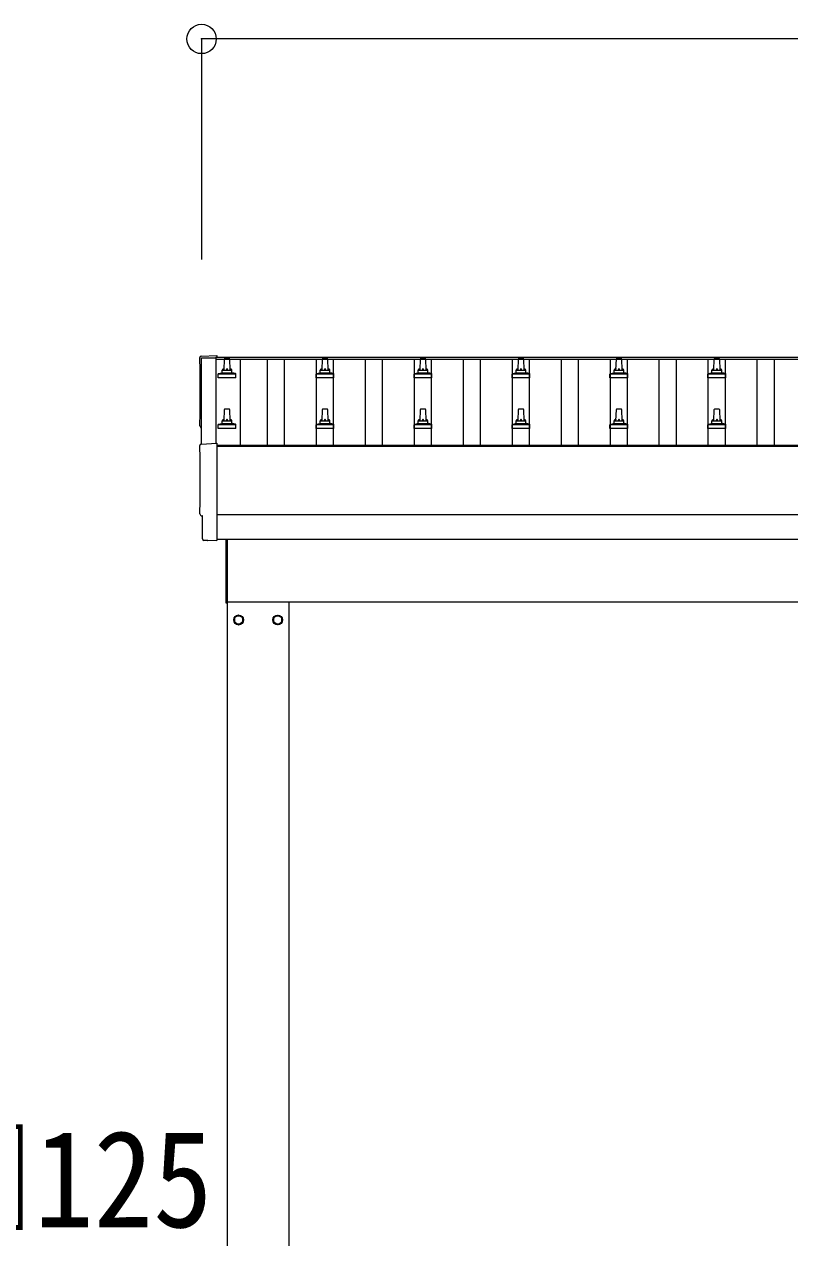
# Model space of a CAD drawing. Units: millimetres at full size, sheet at 1:60; details may follow other scales. Extents: x -16864 to 16864, y -11640 to 11640.
# Drawn here: x -11384 to -9821, y -5358 to -2881 of the extents above; entities that cross this region are included whole.
import ezdxf
from ezdxf.enums import TextEntityAlignment as Align

# ---------------------------------------------------------------- set-up
doc = ezdxf.new("R2010")
doc.units = ezdxf.units.MM
doc.header["$LTSCALE"] = 60
doc.header["$PDMODE"] = 32
doc.header["$PDSIZE"] = 60
for name, color, linetype, lineweight in [('0-2_TEXT1', 4, 'Continuous', 9), ('0-5_ELV2', 5, 'Continuous', 5), ('0-8_TABLE1', 6, 'Continuous', 9)]:
    doc.layers.add(name, color=color, linetype=linetype, lineweight=lineweight)
doc.styles.add('ＭＳ ゴシック', font='')
doc.styles.get('ＭＳ ゴシック').set_extended_font_data('MS Gothic')

msp = doc.modelspace()

# ---------------------------------------------------------------- linework, layer by layer
at = {"layer": '0-2_TEXT1'}
for p, q in [((-10992.98, -3560.88), (-10992.98, -3736.36)), ((-10992.98, -3560.88), (-6146.98, -3560.88)), ((-10992.98, -3564.46), (-6146.98, -3564.46)), ((-11022.55, -3737.91), (-10990.98, -3736.26)), ((-10990.98, -3736.26), (-10990.98, -3935.11)), ((-10990.98, -3740.49), (-6148.98, -3740.49)), ((-10990.98, -3742.38), (-6148.98, -3742.38)), ((-6148.98, -3882.26), (-10990.98, -3882.26)), ((-11010.62, -3935.11), (-11017.53, -3934.75)), ((-10990.98, -3932.09), (-6148.98, -3932.09)), ((-10971.98, -4062.49), (-10971.98, -3932.19)), ((-10969.98, -3932.19), (-10969.98, -4062.49)), ((-10969.98, -4062.49), (-10971.98, -4062.49)), ((-10969.98, -4059.99), (-6273.98, -4059.99)), ((-10968.98, -7059.99), (-10968.98, -4059.99)), ((-10843.98, -4059.99), (-10843.98, -7059.99)), ((-10937.89, -4096.74), (-10937.99, -4096.74)), ((-10937.89, -4097.24), (-10937.99, -4097.24)), ((-10875.08, -4096.74), (-10874.98, -4096.74)), ((-10875.08, -4097.24), (-10874.98, -4097.24))]:
    msp.add_line(p, q, dxfattribs=at)
for points in [[(-11022.55, -3558.48), (-10990.98, -3556.82), (-10990.98, -3560.88)], [(-11021.98, -3737.88), (-11021.98, -3561.84), (-10992.98, -3561.84)], [(-11020.37, -3931.76), (-11020.37, -3884.73), (-11020.97, -3884.73)], [(-11009.87, -3934.84), (-11009.21, -3934.21), (-10990.98, -3935.12)]]:
    msp.add_lwpolyline(points, dxfattribs=at)
for points in [[(-10946.48, -4087.18), (-10954.98, -4092.08), (-10954.98, -4101.9), (-10946.48, -4106.8), (-10937.98, -4101.9), (-10937.98, -4092.08)], [(-10866.48, -4087.18), (-10857.98, -4092.08), (-10857.98, -4101.9), (-10866.48, -4106.8), (-10874.98, -4101.9), (-10874.98, -4092.08)]]:
    msp.add_lwpolyline(points, close=True, dxfattribs=at)
for centre, radius in [((-10946.48, -4096.99), 10), ((-10866.48, -4096.99), 10), ((-10946.48, -4096.99), 8.5), ((-10866.48, -4096.99), 8.5)]:
    msp.add_circle(centre, radius, dxfattribs=at)
for centre, start, end in [((-10946.48, -4096.99), 171.25399, 188.74601), ((-10946.48, -4096.99), 111.25399, 128.74601), ((-10946.48, -4096.99), 231.25399, 248.74601), ((-10946.48, -4096.99), 51.25399, 68.74601), ((-10946.48, -4096.99), 291.25399, 308.74601), ((-10946.48, -4096.99), 1.66581, 8.74601), ((-10946.48, -4096.99), 351.25399, 358.33419), ((-10866.48, -4096.99), 171.25399, 178.33419), ((-10866.48, -4096.99), 181.66581, 188.74601), ((-10866.48, -4096.99), 111.25399, 128.74601), ((-10866.48, -4096.99), 231.25399, 248.74601), ((-10866.48, -4096.99), 51.25399, 68.74601), ((-10866.48, -4096.99), 291.25399, 308.74601), ((-10866.48, -4096.99), 351.25399, 8.74601)]:
    msp.add_arc(centre, 8.6, start, end, dxfattribs=at)
for centre, major_axis, ratio, start_param, end_param in [((-11022.4, -3561.47), (-3, 0), 0.99863, 4.7647489, 6.2979817), ((-15788.26, -3631.9), (4763.38, 0), 0.99863, 6.2686928, 6.2979817), ((-11020.97, -3700.9), (-4.41, 0), 0.99863, 6.2686928, 7.6252171), ((-11022.4, -3740.91), (-3, 0), 0.99863, 4.7647489, 6.2979817), ((-15788.26, -3811.33), (4763.38, 0), 0.99863, 6.2686928, 6.2979817), ((-11020.97, -3880.33), (-4.41, 0), 0.99863, 6.2686928, 7.8539816), ((-11017.37, -3931.75), (-2.18, -2.07), 0.9974, 5.5252311, 7.0411395), ((-11010.56, -3934.11), (-0.727, -0.69), 0.9974, 0.7579542, 1.5707963)]:
    msp.add_ellipse(centre, major_axis=major_axis, ratio=ratio, start_param=start_param, end_param=end_param, dxfattribs=at)
at = {"layer": '0-5_ELV2'}
for p, q in [((-10975.98, -3587.4), (-10975.26, -3563.87)), ((-10974.26, -3562.9), (-10965.71, -3562.9)), ((-10964.71, -3563.87), (-10963.98, -3587.4)), ((-10775.98, -3587.4), (-10775.26, -3563.87)), ((-10774.26, -3562.9), (-10765.71, -3562.9)), ((-10764.71, -3563.87), (-10763.98, -3587.4)), ((-10575.98, -3587.4), (-10575.26, -3563.87)), ((-10574.26, -3562.9), (-10565.71, -3562.9)), ((-10564.71, -3563.87), (-10563.98, -3587.4)), ((-10375.98, -3587.4), (-10375.26, -3563.87)), ((-10374.26, -3562.9), (-10365.71, -3562.9)), ((-10364.71, -3563.87), (-10363.98, -3587.4)), ((-10175.98, -3587.4), (-10175.26, -3563.87)), ((-10174.26, -3562.9), (-10165.71, -3562.9)), ((-10164.71, -3563.87), (-10163.98, -3587.4)), ((-9975.98, -3587.4), (-9975.26, -3563.87)), ((-9974.26, -3562.9), (-9965.71, -3562.9)), ((-9964.71, -3563.87), (-9963.98, -3587.4)), ((-10980.37, -3592.4), (-10959.6, -3592.4)), ((-10979.98, -3591.61), (-10979.98, -3587.4)), ((-10978.98, -3587.4), (-10960.98, -3587.4)), ((-10959.98, -3591.61), (-10959.98, -3587.4)), ((-10780.37, -3592.4), (-10759.6, -3592.4)), ((-10779.98, -3591.61), (-10779.98, -3587.4)), ((-10778.98, -3587.4), (-10760.98, -3587.4)), ((-10759.98, -3591.61), (-10759.98, -3587.4)), ((-10580.37, -3592.4), (-10559.6, -3592.4)), ((-10579.98, -3591.61), (-10579.98, -3587.4)), ((-10578.98, -3587.4), (-10560.98, -3587.4)), ((-10559.98, -3591.61), (-10559.98, -3587.4)), ((-10380.37, -3592.4), (-10359.6, -3592.4)), ((-10379.98, -3591.61), (-10379.98, -3587.4)), ((-10378.98, -3587.4), (-10360.98, -3587.4)), ((-10359.98, -3591.61), (-10359.98, -3587.4)), ((-10180.37, -3592.4), (-10159.6, -3592.4)), ((-10179.98, -3591.61), (-10179.98, -3587.4)), ((-10178.98, -3587.4), (-10160.98, -3587.4)), ((-10159.98, -3591.61), (-10159.98, -3587.4)), ((-9980.37, -3592.4), (-9959.6, -3592.4)), ((-9979.98, -3591.61), (-9979.98, -3587.4)), ((-9978.98, -3587.4), (-9960.98, -3587.4)), ((-9959.98, -3591.61), (-9959.98, -3587.4)), ((-10988.23, -3602.9), (-10988.23, -3595.18)), ((-10951.73, -3602.9), (-10988.23, -3602.9)), ((-10987.85, -3594.4), (-10952.12, -3594.4)), ((-10987.47, -3594.21), (-10980.75, -3592.58)), ((-10952.5, -3594.21), (-10959.22, -3592.58)), ((-10951.73, -3602.9), (-10951.73, -3595.18)), ((-10788.23, -3602.9), (-10788.23, -3595.18)), ((-10751.73, -3602.9), (-10788.23, -3602.9)), ((-10787.85, -3594.4), (-10752.12, -3594.4)), ((-10787.47, -3594.21), (-10780.75, -3592.58)), ((-10752.5, -3594.21), (-10759.22, -3592.58)), ((-10751.73, -3602.9), (-10751.73, -3595.18)), ((-10588.23, -3602.9), (-10588.23, -3595.18)), ((-10551.73, -3602.9), (-10588.23, -3602.9)), ((-10587.85, -3594.4), (-10552.12, -3594.4)), ((-10587.47, -3594.21), (-10580.75, -3592.58)), ((-10552.5, -3594.21), (-10559.22, -3592.58)), ((-10551.73, -3602.9), (-10551.73, -3595.18)), ((-10388.23, -3602.9), (-10388.23, -3595.18)), ((-10351.73, -3602.9), (-10388.23, -3602.9)), ((-10387.85, -3594.4), (-10352.12, -3594.4)), ((-10387.47, -3594.21), (-10380.75, -3592.58)), ((-10352.5, -3594.21), (-10359.22, -3592.58)), ((-10351.73, -3602.9), (-10351.73, -3595.18)), ((-10188.23, -3602.9), (-10188.23, -3595.18)), ((-10151.73, -3602.9), (-10188.23, -3602.9)), ((-10187.85, -3594.4), (-10152.12, -3594.4)), ((-10187.47, -3594.21), (-10180.75, -3592.58)), ((-10152.5, -3594.21), (-10159.22, -3592.58)), ((-10151.73, -3602.9), (-10151.73, -3595.18)), ((-9988.23, -3602.9), (-9988.23, -3595.18)), ((-9951.73, -3602.9), (-9988.23, -3602.9)), ((-9987.85, -3594.4), (-9952.12, -3594.4)), ((-9987.47, -3594.21), (-9980.75, -3592.58)), ((-9952.5, -3594.21), (-9959.22, -3592.58)), ((-9951.73, -3602.9), (-9951.73, -3595.18)), ((-10974.26, -3666.23), (-10965.71, -3666.23)), ((-10774.26, -3666.23), (-10765.71, -3666.23)), ((-10574.26, -3666.23), (-10565.71, -3666.23)), ((-10374.26, -3666.23), (-10365.71, -3666.23)), ((-10174.26, -3666.23), (-10165.71, -3666.23)), ((-9974.26, -3666.23), (-9965.71, -3666.23)), ((-10979.98, -3694.94), (-10979.98, -3690.73)), ((-10978.98, -3690.73), (-10960.98, -3690.73)), ((-10975.98, -3690.73), (-10975.26, -3667.2)), ((-10964.71, -3667.2), (-10963.98, -3690.73)), ((-10959.98, -3694.94), (-10959.98, -3690.73)), ((-10779.98, -3694.94), (-10779.98, -3690.73)), ((-10778.98, -3690.73), (-10760.98, -3690.73)), ((-10775.98, -3690.73), (-10775.26, -3667.2)), ((-10764.71, -3667.2), (-10763.98, -3690.73)), ((-10759.98, -3694.94), (-10759.98, -3690.73)), ((-10579.98, -3694.94), (-10579.98, -3690.73)), ((-10578.98, -3690.73), (-10560.98, -3690.73)), ((-10575.98, -3690.73), (-10575.26, -3667.2)), ((-10564.71, -3667.2), (-10563.98, -3690.73)), ((-10559.98, -3694.94), (-10559.98, -3690.73)), ((-10379.98, -3694.94), (-10379.98, -3690.73)), ((-10378.98, -3690.73), (-10360.98, -3690.73)), ((-10375.98, -3690.73), (-10375.26, -3667.2)), ((-10364.71, -3667.2), (-10363.98, -3690.73)), ((-10359.98, -3694.94), (-10359.98, -3690.73)), ((-10179.98, -3694.94), (-10179.98, -3690.73)), ((-10178.98, -3690.73), (-10160.98, -3690.73)), ((-10175.98, -3690.73), (-10175.26, -3667.2)), ((-10164.71, -3667.2), (-10163.98, -3690.73)), ((-10159.98, -3694.94), (-10159.98, -3690.73)), ((-9979.98, -3694.94), (-9979.98, -3690.73)), ((-9978.98, -3690.73), (-9960.98, -3690.73)), ((-9975.98, -3690.73), (-9975.26, -3667.2)), ((-9964.71, -3667.2), (-9963.98, -3690.73)), ((-9959.98, -3694.94), (-9959.98, -3690.73)), ((-10988.23, -3706.23), (-10988.23, -3698.52)), ((-10951.73, -3706.23), (-10988.23, -3706.23)), ((-10987.85, -3697.73), (-10952.12, -3697.73)), ((-10987.47, -3697.54), (-10980.75, -3695.91)), ((-10980.37, -3695.73), (-10959.6, -3695.73)), ((-10952.5, -3697.54), (-10959.22, -3695.91)), ((-10951.73, -3706.23), (-10951.73, -3698.52)), ((-10788.23, -3706.23), (-10788.23, -3698.52)), ((-10751.73, -3706.23), (-10788.23, -3706.23)), ((-10787.85, -3697.73), (-10752.12, -3697.73)), ((-10787.47, -3697.54), (-10780.75, -3695.91)), ((-10780.37, -3695.73), (-10759.6, -3695.73)), ((-10752.5, -3697.54), (-10759.22, -3695.91)), ((-10751.73, -3706.23), (-10751.73, -3698.52)), ((-10588.23, -3706.23), (-10588.23, -3698.52)), ((-10551.73, -3706.23), (-10588.23, -3706.23)), ((-10587.85, -3697.73), (-10552.12, -3697.73)), ((-10587.47, -3697.54), (-10580.75, -3695.91)), ((-10580.37, -3695.73), (-10559.6, -3695.73)), ((-10552.5, -3697.54), (-10559.22, -3695.91)), ((-10551.73, -3706.23), (-10551.73, -3698.52)), ((-10388.23, -3706.23), (-10388.23, -3698.52)), ((-10351.73, -3706.23), (-10388.23, -3706.23)), ((-10387.85, -3697.73), (-10352.12, -3697.73)), ((-10387.47, -3697.54), (-10380.75, -3695.91)), ((-10380.37, -3695.73), (-10359.6, -3695.73)), ((-10352.5, -3697.54), (-10359.22, -3695.91)), ((-10351.73, -3706.23), (-10351.73, -3698.52)), ((-10188.23, -3706.23), (-10188.23, -3698.52)), ((-10151.73, -3706.23), (-10188.23, -3706.23)), ((-10187.85, -3697.73), (-10152.12, -3697.73)), ((-10187.47, -3697.54), (-10180.75, -3695.91)), ((-10180.37, -3695.73), (-10159.6, -3695.73)), ((-10152.5, -3697.54), (-10159.22, -3695.91)), ((-10151.73, -3706.23), (-10151.73, -3698.52)), ((-9988.23, -3706.23), (-9988.23, -3698.52)), ((-9951.73, -3706.23), (-9988.23, -3706.23)), ((-9987.85, -3697.73), (-9952.12, -3697.73)), ((-9987.47, -3697.54), (-9980.75, -3695.91)), ((-9980.37, -3695.73), (-9959.6, -3695.73)), ((-9952.5, -3697.54), (-9959.22, -3695.91)), ((-9951.73, -3706.23), (-9951.73, -3698.52))]:
    msp.add_line(p, q, dxfattribs=at)
at = {"layer": '0-5_ELV2', "color": 4, "lineweight": 9}
for p, q in [((-10943.48, -3564.46), (-10943.48, -3740.49)), ((-10887.48, -3740.49), (-10887.48, -3564.46)), ((-10852.48, -3740.49), (-10852.48, -3564.46)), ((-10787.48, -3740.49), (-10787.48, -3564.46)), ((-10752.48, -3740.49), (-10752.48, -3564.46)), ((-10687.48, -3740.49), (-10687.48, -3564.46)), ((-10652.48, -3740.49), (-10652.48, -3564.46)), ((-10587.48, -3740.49), (-10587.48, -3564.46)), ((-10552.48, -3740.49), (-10552.48, -3564.46)), ((-10487.48, -3740.49), (-10487.48, -3564.46)), ((-10452.48, -3740.49), (-10452.48, -3564.46)), ((-10387.48, -3740.49), (-10387.48, -3564.46)), ((-10352.48, -3740.49), (-10352.48, -3564.46)), ((-10287.48, -3740.49), (-10287.48, -3564.46)), ((-10252.48, -3740.49), (-10252.48, -3564.46)), ((-10187.48, -3740.49), (-10187.48, -3564.46)), ((-10152.48, -3740.49), (-10152.48, -3564.46)), ((-10087.48, -3740.49), (-10087.48, -3564.46)), ((-10052.48, -3740.49), (-10052.48, -3564.46)), ((-9987.48, -3740.49), (-9987.48, -3564.46)), ((-9952.48, -3740.49), (-9952.48, -3564.46)), ((-9887.48, -3740.49), (-9887.48, -3564.46)), ((-9852.48, -3740.49), (-9852.48, -3564.46))]:
    msp.add_line(p, q, dxfattribs=at)
at = {"layer": '0-5_ELV2'}
for centre, radius, start, end in [((-10974.26, -3563.9), 1, 90, 178.60509), ((-10965.71, -3563.9), 1, 1.39491, 90), ((-10774.26, -3563.9), 1, 90, 178.60509), ((-10765.71, -3563.9), 1, 1.39491, 90), ((-10574.26, -3563.9), 1, 90, 178.60509), ((-10565.71, -3563.9), 1, 1.39491, 90), ((-10374.26, -3563.9), 1, 90, 178.60509), ((-10365.71, -3563.9), 1, 1.39491, 90), ((-10174.26, -3563.9), 1, 90, 178.60509), ((-10165.71, -3563.9), 1, 1.39491, 90), ((-9974.26, -3563.9), 1, 90, 178.60509), ((-9965.71, -3563.9), 1, 1.39491, 90), ((-10980.98, -3591.61), 1, 283.62699, 0), ((-10975.9, -3588.03), 4.13, 90, 171.17633), ((-10978.98, -3588.4), 1, 90, 180), ((-10966.65, -3587.4), 4.83, 133.60282, 180), ((-10973.32, -3587.4), 4.83, 0, 46.39718), ((-10964.07, -3588.03), 4.13, 8.82367, 90), ((-10960.98, -3588.4), 1, 0, 90), ((-10958.98, -3591.61), 1, 180, 256.37301), ((-10780.98, -3591.61), 1, 283.62699, 0), ((-10775.9, -3588.03), 4.13, 90, 171.17633), ((-10778.98, -3588.4), 1, 90, 180), ((-10766.65, -3587.4), 4.83, 133.60282, 180), ((-10773.32, -3587.4), 4.83, 0, 46.39718), ((-10764.07, -3588.03), 4.13, 8.82367, 90), ((-10760.98, -3588.4), 1, 0, 90), ((-10758.98, -3591.61), 1, 180, 256.37301), ((-10580.98, -3591.61), 1, 283.62699, 0), ((-10575.9, -3588.03), 4.13, 90, 171.17633), ((-10578.98, -3588.4), 1, 90, 180), ((-10566.65, -3587.4), 4.83, 133.60282, 180), ((-10573.32, -3587.4), 4.83, 0, 46.39718), ((-10564.07, -3588.03), 4.13, 8.82367, 90), ((-10560.98, -3588.4), 1, 0, 90), ((-10558.98, -3591.61), 1, 180, 256.37301), ((-10380.98, -3591.61), 1, 283.62699, 0), ((-10375.9, -3588.03), 4.13, 90, 171.17633), ((-10378.98, -3588.4), 1, 90, 180), ((-10366.65, -3587.4), 4.83, 133.60282, 180), ((-10373.32, -3587.4), 4.83, 0, 46.39718), ((-10364.07, -3588.03), 4.13, 8.82367, 90), ((-10360.98, -3588.4), 1, 0, 90), ((-10358.98, -3591.61), 1, 180, 256.37301), ((-10180.98, -3591.61), 1, 283.62699, 0), ((-10175.9, -3588.03), 4.13, 90, 171.17633), ((-10178.98, -3588.4), 1, 90, 180), ((-10166.65, -3587.4), 4.83, 133.60282, 180), ((-10173.32, -3587.4), 4.83, 0, 46.39718), ((-10164.07, -3588.03), 4.13, 8.82367, 90), ((-10160.98, -3588.4), 1, 0, 90), ((-10158.98, -3591.61), 1, 180, 256.37301), ((-9980.98, -3591.61), 1, 283.62699, 0), ((-9975.9, -3588.03), 4.13, 90, 171.17633), ((-9978.98, -3588.4), 1, 90, 180), ((-9966.65, -3587.4), 4.83, 133.60282, 180), ((-9973.32, -3587.4), 4.83, 0, 46.39718), ((-9964.07, -3588.03), 4.13, 8.82367, 90), ((-9960.98, -3588.4), 1, 0, 90), ((-9958.98, -3591.61), 1, 180, 256.37301), ((-10987.23, -3595.18), 1, 103.62699, 180), ((-10952.73, -3595.18), 1, 0, 76.37301), ((-10787.23, -3595.18), 1, 103.62699, 180), ((-10752.73, -3595.18), 1, 0, 76.37301), ((-10587.23, -3595.18), 1, 103.62699, 180), ((-10552.73, -3595.18), 1, 0, 76.37301), ((-10387.23, -3595.18), 1, 103.62699, 180), ((-10352.73, -3595.18), 1, 0, 76.37301), ((-10187.23, -3595.18), 1, 103.62699, 180), ((-10152.73, -3595.18), 1, 0, 76.37301), ((-9987.23, -3595.18), 1, 103.62699, 180), ((-9952.73, -3595.18), 1, 0, 76.37301), ((-10974.26, -3667.23), 1, 90, 178.60509), ((-10965.71, -3667.23), 1, 1.39491, 90), ((-10774.26, -3667.23), 1, 90, 178.60509), ((-10765.71, -3667.23), 1, 1.39491, 90), ((-10574.26, -3667.23), 1, 90, 178.60509), ((-10565.71, -3667.23), 1, 1.39491, 90), ((-10374.26, -3667.23), 1, 90, 178.60509), ((-10365.71, -3667.23), 1, 1.39491, 90), ((-10174.26, -3667.23), 1, 90, 178.60509), ((-10165.71, -3667.23), 1, 1.39491, 90), ((-9974.26, -3667.23), 1, 90, 178.60509), ((-9965.71, -3667.23), 1, 1.39491, 90), ((-10975.9, -3691.36), 4.13, 90, 171.17633), ((-10978.98, -3691.73), 1, 90, 180), ((-10966.65, -3690.73), 4.83, 133.60282, 180), ((-10973.32, -3690.73), 4.83, 0, 46.39718), ((-10964.07, -3691.36), 4.13, 8.82367, 90), ((-10960.98, -3691.73), 1, 0, 90), ((-10775.9, -3691.36), 4.13, 90, 171.17633), ((-10778.98, -3691.73), 1, 90, 180), ((-10766.65, -3690.73), 4.83, 133.60282, 180), ((-10773.32, -3690.73), 4.83, 0, 46.39718), ((-10764.07, -3691.36), 4.13, 8.82367, 90), ((-10760.98, -3691.73), 1, 0, 90), ((-10575.9, -3691.36), 4.13, 90, 171.17633), ((-10578.98, -3691.73), 1, 90, 180), ((-10566.65, -3690.73), 4.83, 133.60282, 180), ((-10573.32, -3690.73), 4.83, 0, 46.39718), ((-10564.07, -3691.36), 4.13, 8.82367, 90), ((-10560.98, -3691.73), 1, 0, 90), ((-10375.9, -3691.36), 4.13, 90, 171.17633), ((-10378.98, -3691.73), 1, 90, 180), ((-10366.65, -3690.73), 4.83, 133.60282, 180), ((-10373.32, -3690.73), 4.83, 0, 46.39718), ((-10364.07, -3691.36), 4.13, 8.82367, 90), ((-10360.98, -3691.73), 1, 0, 90), ((-10175.9, -3691.36), 4.13, 90, 171.17633), ((-10178.98, -3691.73), 1, 90, 180), ((-10166.65, -3690.73), 4.83, 133.60282, 180), ((-10173.32, -3690.73), 4.83, 0, 46.39718), ((-10164.07, -3691.36), 4.13, 8.82367, 90), ((-10160.98, -3691.73), 1, 0, 90), ((-9975.9, -3691.36), 4.13, 90, 171.17633), ((-9978.98, -3691.73), 1, 90, 180), ((-9966.65, -3690.73), 4.83, 133.60282, 180), ((-9973.32, -3690.73), 4.83, 0, 46.39718), ((-9964.07, -3691.36), 4.13, 8.82367, 90), ((-9960.98, -3691.73), 1, 0, 90), ((-10987.23, -3698.52), 1, 103.62699, 180), ((-10980.98, -3694.94), 1, 283.62699, 0), ((-10958.98, -3694.94), 1, 180, 256.37301), ((-10952.73, -3698.52), 1, 0, 76.37301), ((-10787.23, -3698.52), 1, 103.62699, 180), ((-10780.98, -3694.94), 1, 283.62699, 0), ((-10758.98, -3694.94), 1, 180, 256.37301), ((-10752.73, -3698.52), 1, 0, 76.37301), ((-10587.23, -3698.52), 1, 103.62699, 180), ((-10580.98, -3694.94), 1, 283.62699, 0), ((-10558.98, -3694.94), 1, 180, 256.37301), ((-10552.73, -3698.52), 1, 0, 76.37301), ((-10387.23, -3698.52), 1, 103.62699, 180), ((-10380.98, -3694.94), 1, 283.62699, 0), ((-10358.98, -3694.94), 1, 180, 256.37301), ((-10352.73, -3698.52), 1, 0, 76.37301), ((-10187.23, -3698.52), 1, 103.62699, 180), ((-10180.98, -3694.94), 1, 283.62699, 0), ((-10158.98, -3694.94), 1, 180, 256.37301), ((-10152.73, -3698.52), 1, 0, 76.37301), ((-9987.23, -3698.52), 1, 103.62699, 180), ((-9980.98, -3694.94), 1, 283.62699, 0), ((-9958.98, -3694.94), 1, 180, 256.37301), ((-9952.73, -3698.52), 1, 0, 76.37301)]:
    msp.add_arc(centre, radius, start, end, dxfattribs=at)
at = {"layer": '0-8_TABLE1'}
for p, q in [((-11021.98, -2910.88), (-11021.98, -3360.88)), ((-6117.98, -2910.88), (-11021.98, -2910.88))]:
    msp.add_line(p, q, dxfattribs=at)
msp.add_point((-11021.98, -2910.88), dxfattribs=at)

# ---------------------------------------------------------------- texts
at = {"layer": '0-8_TABLE1', "color": 7, "style": 'ＭＳ ゴシック', "width": 0.9}
msp.add_text('□125', height=197.9, dxfattribs=at).set_placement((-11606.16, -5396.46), align=Align.BOTTOM_LEFT)

doc.saveas('drawing.dxf')
